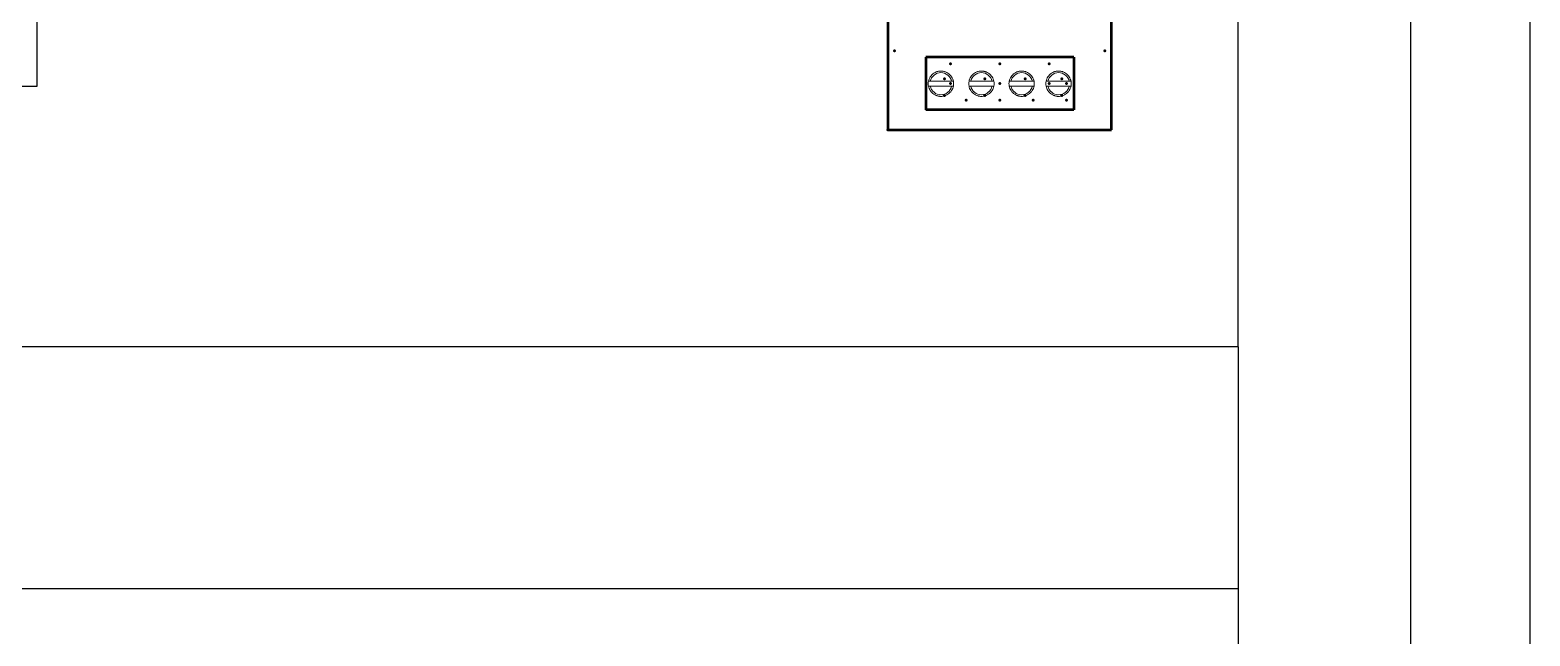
# Model space of a CAD drawing. Header units: millimetres. Extents: x -72 to 2978, y -1067 to 2817.
# Drawn here: x 256.4 to 484.4, y -742.7 to -650.6 of the extents above; entities that cross this region are included whole.
import ezdxf

# ---------------------------------------------------------------- set-up
doc = ezdxf.new("R2010")
doc.units = ezdxf.units.MM
doc.layers.add('2d ConnectionPoints', color=7, linetype='Continuous', lineweight=50)
doc.layers.add('AM_0', color=7, linetype='Continuous', lineweight=50)

# ---------------------------------------------------------------- blocks, each defined once
blk = doc.blocks.new('5_1469470000_PART4_0_in_1469470000_0')
at = {"layer": 'AM_0'}
for p, q in [((0, 125), (0, 0)), ((0.97, 125), (0, 125)), ((0.97, 125), (5.4, 39.1)), ((28.6, 39.1), (33.03, 125)), ((34, 125), (33.03, 125)), ((34, 0), (34, 125)), ((5.4, 39.1), (28.6, 39.1)), ((28.25, 11), (5.75, 11)), ((5.75, 11), (5.75, 3)), ((28.25, 11), (28.25, 3)), ((28.25, 3), (5.75, 3)), ((0, 0), (34, 0))]:
    blk.add_line(p, q, dxfattribs=at)

msp = doc.modelspace()

# ---------------------------------------------------------------- linework, layer by layer
for p, q in [((484.41, -464.45), (484.41, -1066.73)), ((466.22, -481.02), (466.22, -1013.75)), ((440.06, -698.78), (440.06, -507.19)), ((257.4, -546.1), (257.4, -659.2)), ((257.4, -659.2), (234.9, -659.2)), ((440.06, -698.78), (90.2, -698.78)), ((440.06, -698.78), (440.06, -735.5)), ((440.06, -735.5), (90.2, -735.5)), ((440.06, -735.5), (440.06, -1024.07))]:
    msp.add_line(p, q)
at = {"color": 7, "linetype": 'Continuous', "lineweight": 15}
for p, q in [((393.23, -658.4), (396.49, -658.4)), ((399.39, -658.4), (402.65, -658.4)), ((405.5, -658.4), (408.76, -658.4)), ((411.11, -658.4), (414.38, -658.4)), ((396.49, -659.15), (393.23, -659.15)), ((402.65, -659.15), (399.39, -659.15)), ((408.76, -659.15), (405.5, -659.15)), ((414.38, -659.15), (411.11, -659.15))]:
    msp.add_line(p, q, dxfattribs=at)
for points, knots in [([(394.86, -660.7), (394.81, -660.7), (394.72, -660.7), (394.57, -660.68), (394.43, -660.65), (394.29, -660.61), (394.07, -660.54), (393.8, -660.39), (393.49, -660.14), (393.24, -659.84), (393.06, -659.5), (392.96, -659.14), (392.92, -658.77), (392.96, -658.41), (393.06, -658.05), (393.24, -657.71), (393.49, -657.4), (393.8, -657.15), (394.1, -656.99), (394.38, -656.9), (394.62, -656.86), (394.78, -656.85), (394.86, -656.85)], [0, 0, 0, 0, 0.024176, 0.048139, 0.072026, 0.095974, 0.120121, 0.185059, 0.250086, 0.315023, 0.38005, 0.439993, 0.500024, 0.559968, 0.619999, 0.684937, 0.749963, 0.814901, 0.879927, 0.92, 0.95981, 1, 1, 1, 1]), ([(394.86, -657.1), (394.48, -657.1), (394.11, -657.23), (393.52, -657.7), (393.31, -658.03), (393.23, -658.4)], [0, 0, 0, 0, 0.5, 0.5, 1, 1, 1, 1]), ([(394.86, -656.85), (394.91, -656.85), (395.01, -656.85), (395.15, -656.87), (395.29, -656.9), (395.43, -656.93), (395.65, -657.01), (395.93, -657.15), (396.23, -657.4), (396.48, -657.71), (396.66, -658.05), (396.76, -658.41), (396.8, -658.77), (396.76, -659.14), (396.66, -659.5), (396.48, -659.84), (396.23, -660.14), (395.93, -660.39), (395.62, -660.55), (395.34, -660.64), (395.1, -660.69), (394.94, -660.7), (394.86, -660.7)], [0, 0, 0, 0, 0.024176, 0.048139, 0.072026, 0.095974, 0.120121, 0.185059, 0.250086, 0.315023, 0.38005, 0.439993, 0.500024, 0.559968, 0.619999, 0.684937, 0.749963, 0.814901, 0.879927, 0.92, 0.95981, 1, 1, 1, 1]), ([(396.49, -658.4), (396.41, -658.03), (396.2, -657.7), (395.61, -657.23), (395.24, -657.1), (394.86, -657.1)], [0, 0, 0, 0, 0.5, 0.5, 1, 1, 1, 1]), ([(401.02, -660.7), (400.97, -660.7), (400.87, -660.7), (400.73, -660.68), (400.59, -660.65), (400.45, -660.61), (400.23, -660.54), (399.95, -660.39), (399.65, -660.14), (399.4, -659.84), (399.22, -659.5), (399.12, -659.14), (399.08, -658.77), (399.12, -658.41), (399.22, -658.05), (399.4, -657.71), (399.65, -657.4), (399.95, -657.15), (400.26, -656.99), (400.54, -656.9), (400.78, -656.86), (400.94, -656.85), (401.02, -656.85)], [0, 0, 0, 0, 0.024176, 0.048139, 0.072026, 0.095974, 0.120121, 0.185059, 0.250086, 0.315023, 0.38005, 0.439993, 0.500024, 0.559968, 0.619999, 0.684937, 0.749963, 0.814901, 0.879927, 0.92, 0.95981, 1, 1, 1, 1]), ([(401.02, -657.1), (400.64, -657.1), (400.27, -657.23), (399.68, -657.7), (399.47, -658.03), (399.39, -658.4)], [0, 0, 0, 0, 0.5, 0.5, 1, 1, 1, 1]), ([(401.02, -656.85), (401.07, -656.85), (401.16, -656.85), (401.31, -656.87), (401.45, -656.9), (401.59, -656.93), (401.81, -657.01), (402.08, -657.15), (402.39, -657.4), (402.64, -657.71), (402.82, -658.05), (402.92, -658.41), (402.96, -658.77), (402.92, -659.14), (402.82, -659.5), (402.64, -659.84), (402.39, -660.14), (402.08, -660.39), (401.78, -660.55), (401.5, -660.64), (401.26, -660.69), (401.1, -660.7), (401.02, -660.7)], [0, 0, 0, 0, 0.024176, 0.048139, 0.072026, 0.095974, 0.120121, 0.185059, 0.250086, 0.315023, 0.38005, 0.439993, 0.500024, 0.559968, 0.619999, 0.684937, 0.749963, 0.814901, 0.879927, 0.92, 0.95981, 1, 1, 1, 1]), ([(402.65, -658.4), (402.57, -658.03), (402.36, -657.7), (401.77, -657.23), (401.4, -657.1), (401.02, -657.1)], [0, 0, 0, 0, 0.5, 0.5, 1, 1, 1, 1]), ([(407.13, -660.7), (407.08, -660.7), (406.99, -660.7), (406.84, -660.68), (406.7, -660.65), (406.56, -660.61), (406.35, -660.54), (406.07, -660.39), (405.76, -660.14), (405.51, -659.84), (405.33, -659.5), (405.23, -659.14), (405.2, -658.77), (405.23, -658.41), (405.33, -658.05), (405.51, -657.71), (405.76, -657.4), (406.07, -657.15), (406.37, -656.99), (406.65, -656.9), (406.89, -656.86), (407.05, -656.85), (407.13, -656.85)], [0, 0, 0, 0, 0.024176, 0.048139, 0.072026, 0.095974, 0.120121, 0.185059, 0.250086, 0.315023, 0.38005, 0.439993, 0.500024, 0.559968, 0.619999, 0.684937, 0.749963, 0.814901, 0.879927, 0.92, 0.95981, 1, 1, 1, 1]), ([(407.13, -657.1), (406.75, -657.1), (406.38, -657.23), (405.79, -657.7), (405.58, -658.03), (405.5, -658.4)], [0, 0, 0, 0, 0.5, 0.5, 1, 1, 1, 1]), ([(407.13, -656.85), (407.18, -656.85), (407.28, -656.85), (407.42, -656.87), (407.56, -656.9), (407.7, -656.93), (407.92, -657.01), (408.2, -657.15), (408.5, -657.4), (408.75, -657.71), (408.93, -658.05), (409.03, -658.41), (409.07, -658.77), (409.03, -659.14), (408.93, -659.5), (408.75, -659.84), (408.5, -660.14), (408.2, -660.39), (407.89, -660.55), (407.61, -660.64), (407.37, -660.69), (407.21, -660.7), (407.13, -660.7)], [0, 0, 0, 0, 0.024176, 0.048139, 0.072026, 0.095974, 0.120121, 0.185059, 0.250086, 0.315023, 0.38005, 0.439993, 0.500024, 0.559968, 0.619999, 0.684937, 0.749963, 0.814901, 0.879927, 0.92, 0.95981, 1, 1, 1, 1]), ([(408.76, -658.4), (408.68, -658.03), (408.47, -657.7), (407.88, -657.23), (407.51, -657.1), (407.13, -657.1)], [0, 0, 0, 0, 0.5, 0.5, 1, 1, 1, 1]), ([(412.74, -660.7), (412.69, -660.7), (412.6, -660.7), (412.45, -660.68), (412.31, -660.65), (412.17, -660.61), (411.96, -660.54), (411.68, -660.39), (411.37, -660.14), (411.12, -659.84), (410.95, -659.5), (410.84, -659.14), (410.81, -658.77), (410.84, -658.41), (410.95, -658.05), (411.12, -657.71), (411.37, -657.4), (411.68, -657.15), (411.99, -656.99), (412.26, -656.9), (412.5, -656.86), (412.66, -656.85), (412.74, -656.85)], [0, 0, 0, 0, 0.024176, 0.048139, 0.072026, 0.095974, 0.120121, 0.185059, 0.250086, 0.315023, 0.38005, 0.439993, 0.500024, 0.559968, 0.619999, 0.684937, 0.749963, 0.814901, 0.879927, 0.92, 0.95981, 1, 1, 1, 1]), ([(412.74, -657.1), (412.36, -657.1), (412, -657.23), (411.4, -657.7), (411.2, -658.03), (411.11, -658.4)], [0, 0, 0, 0, 0.5, 0.5, 1, 1, 1, 1]), ([(412.74, -656.85), (412.79, -656.85), (412.89, -656.85), (413.03, -656.87), (413.18, -656.9), (413.32, -656.93), (413.53, -657.01), (413.81, -657.15), (414.11, -657.4), (414.36, -657.71), (414.54, -658.05), (414.65, -658.41), (414.68, -658.77), (414.65, -659.14), (414.54, -659.5), (414.36, -659.84), (414.11, -660.14), (413.81, -660.39), (413.5, -660.55), (413.22, -660.64), (412.99, -660.69), (412.82, -660.7), (412.74, -660.7)], [0, 0, 0, 0, 0.024176, 0.048139, 0.072026, 0.095974, 0.120121, 0.185059, 0.250086, 0.315023, 0.38005, 0.439993, 0.500024, 0.559968, 0.619999, 0.684937, 0.749963, 0.814901, 0.879927, 0.92, 0.95981, 1, 1, 1, 1]), ([(414.38, -658.4), (414.29, -658.03), (414.08, -657.7), (413.49, -657.23), (413.12, -657.1), (412.74, -657.1)], [0, 0, 0, 0, 0.5, 0.5, 1, 1, 1, 1]), ([(393.23, -659.15), (393.31, -659.52), (393.52, -659.85), (394.11, -660.32), (394.48, -660.45), (394.86, -660.45)], [0, 0, 0, 0, 0.5, 0.5, 1, 1, 1, 1]), ([(394.86, -660.45), (395.24, -660.45), (395.61, -660.32), (396.2, -659.85), (396.41, -659.52), (396.49, -659.15)], [0, 0, 0, 0, 0.5, 0.5, 1, 1, 1, 1]), ([(399.39, -659.15), (399.47, -659.52), (399.68, -659.85), (400.27, -660.32), (400.64, -660.45), (401.02, -660.45)], [0, 0, 0, 0, 0.5, 0.5, 1, 1, 1, 1]), ([(401.02, -660.45), (401.4, -660.45), (401.77, -660.32), (402.36, -659.85), (402.57, -659.52), (402.65, -659.15)], [0, 0, 0, 0, 0.5, 0.5, 1, 1, 1, 1]), ([(405.5, -659.15), (405.58, -659.52), (405.79, -659.85), (406.38, -660.32), (406.75, -660.45), (407.13, -660.45)], [0, 0, 0, 0, 0.5, 0.5, 1, 1, 1, 1]), ([(407.13, -660.45), (407.51, -660.45), (407.88, -660.32), (408.47, -659.85), (408.68, -659.52), (408.76, -659.15)], [0, 0, 0, 0, 0.5, 0.5, 1, 1, 1, 1]), ([(411.11, -659.15), (411.2, -659.52), (411.4, -659.85), (412, -660.32), (412.36, -660.45), (412.74, -660.45)], [0, 0, 0, 0, 0.5, 0.5, 1, 1, 1, 1]), ([(412.74, -660.45), (413.12, -660.45), (413.49, -660.32), (414.08, -659.85), (414.29, -659.52), (414.38, -659.15)], [0, 0, 0, 0, 0.5, 0.5, 1, 1, 1, 1])]:
    msp.add_open_spline(points, degree=3, knots=knots, dxfattribs=at)
for points in [[(392.97, -658.4), (393.03, -658.4), (393.13, -658.4), (393.23, -658.4)], [(396.49, -658.4), (396.59, -658.4), (396.69, -658.4), (396.75, -658.4)], [(399.13, -658.4), (399.19, -658.4), (399.29, -658.4), (399.39, -658.4)], [(402.65, -658.4), (402.75, -658.4), (402.85, -658.4), (402.91, -658.4)], [(405.24, -658.4), (405.3, -658.4), (405.4, -658.4), (405.5, -658.4)], [(408.76, -658.4), (408.87, -658.4), (408.96, -658.4), (409.02, -658.4)], [(410.86, -658.4), (410.91, -658.4), (411.01, -658.4), (411.11, -658.4)], [(414.38, -658.4), (414.48, -658.4), (414.57, -658.4), (414.63, -658.4)], [(393.23, -659.15), (393.13, -659.15), (393.03, -659.15), (392.97, -659.15)], [(396.75, -659.15), (396.69, -659.15), (396.59, -659.15), (396.49, -659.15)], [(399.39, -659.15), (399.29, -659.15), (399.19, -659.15), (399.13, -659.15)], [(402.91, -659.15), (402.85, -659.15), (402.75, -659.15), (402.65, -659.15)], [(405.5, -659.15), (405.4, -659.15), (405.3, -659.15), (405.24, -659.15)], [(409.02, -659.15), (408.96, -659.15), (408.87, -659.15), (408.76, -659.15)], [(411.11, -659.15), (411.01, -659.15), (410.91, -659.15), (410.86, -659.15)], [(414.63, -659.15), (414.57, -659.15), (414.48, -659.15), (414.38, -659.15)]]:
    msp.add_open_spline(points, degree=3, dxfattribs=at)
at = {"layer": '2d ConnectionPoints'}
for p in [(387.8, -653.77), (387.8, -653.77), (419.8, -653.77), (419.8, -653.77), (396.3, -655.77), (403.8, -655.77), (411.3, -655.77), (395.38, -658.06), (395.38, -658.06), (396.3, -658.77), (396.3, -658.77), (401.54, -658.06), (401.54, -658.06), (403.8, -658.77), (403.8, -658.77), (407.65, -658.06), (407.65, -658.06), (411.3, -658.77), (411.3, -658.77), (413.26, -658.06), (413.26, -658.06), (413.96, -658.77), (413.96, -658.77), (395.38, -660.56), (398.72, -661.27), (401.54, -660.56), (403.8, -661.27), (407.65, -660.56), (408.88, -661.27), (413.26, -660.56), (413.96, -661.27), (386.8, -665.77)]:
    msp.add_point(p, dxfattribs=at)

# ---------------------------------------------------------------- block references
msp.add_blockref('5_1469470000_PART4_0_in_1469470000_0', (386.8, -665.77))

doc.saveas('drawing.dxf')
